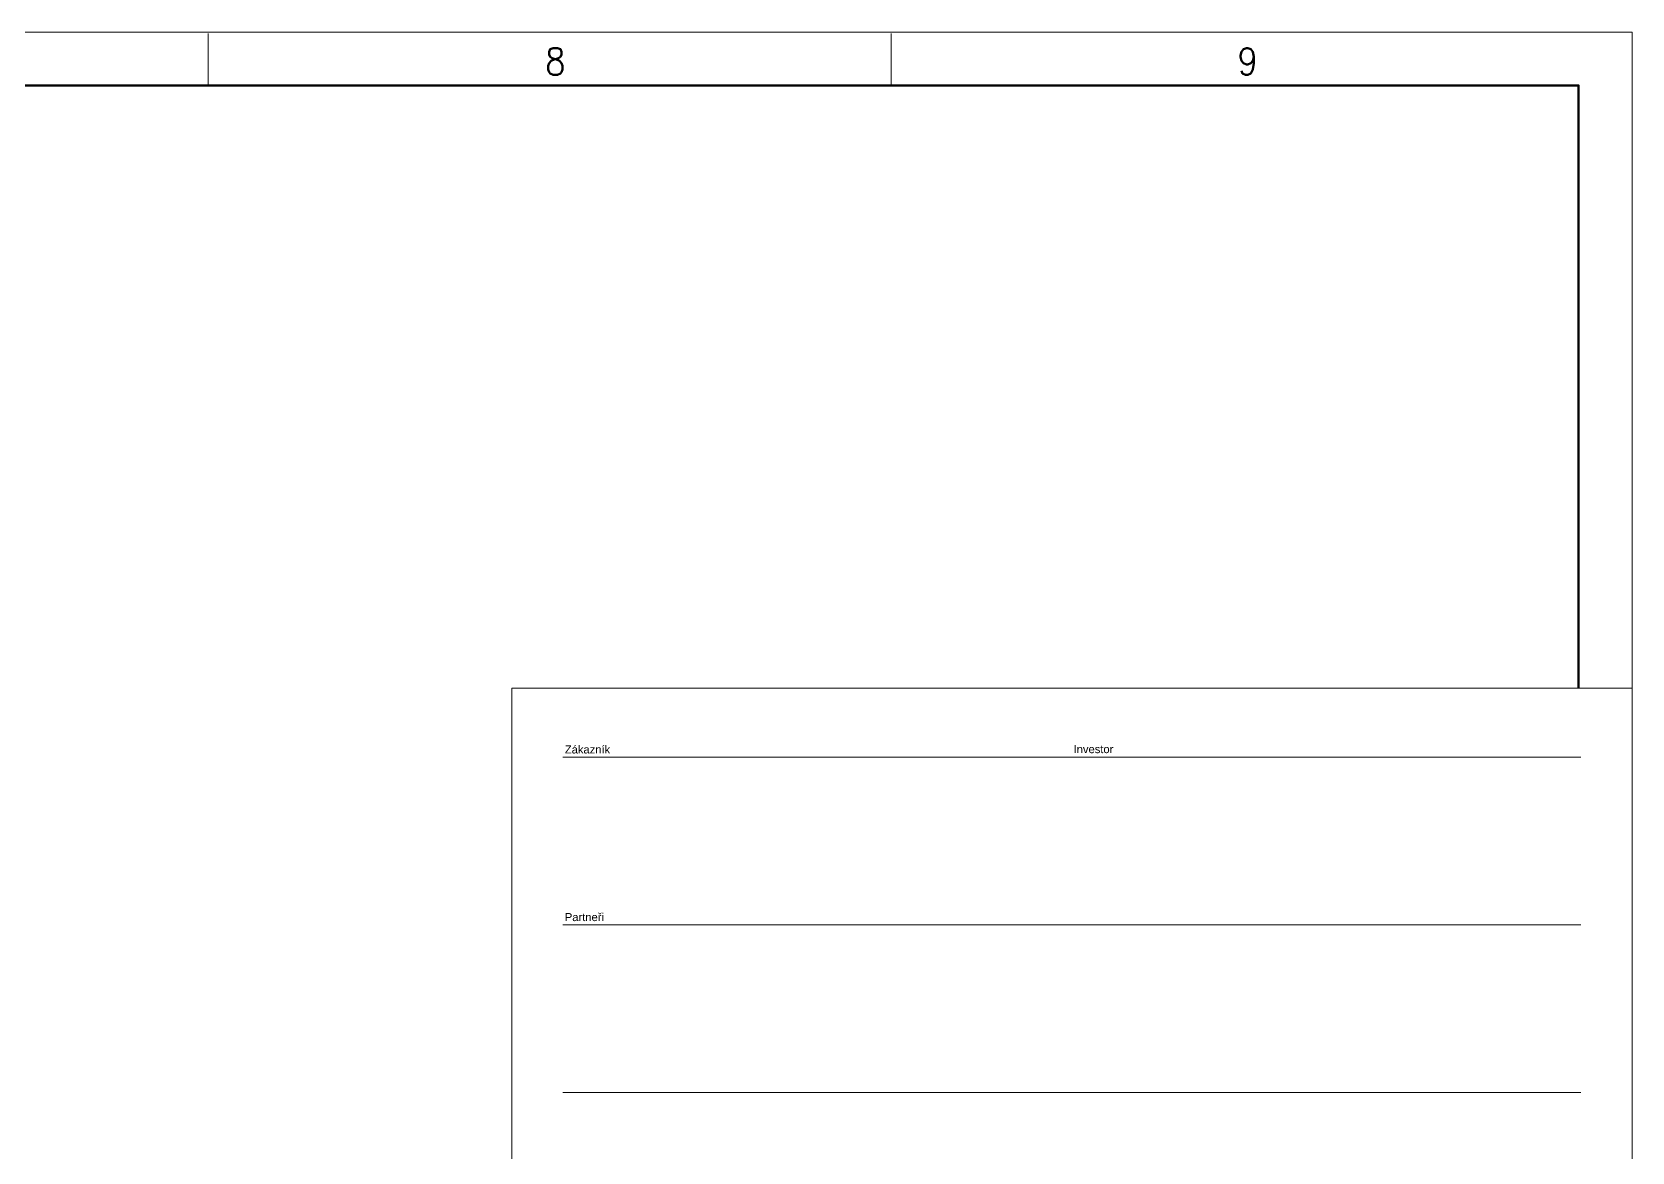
# Paper-space layout 'A2.0' of a CAD drawing. Header units: millimetres. Extents: x -811 to 377, y -174 to 246.
# Drawn here: x 77.5 to 377.4, y 36.3 to 246.3 of the extents above; entities that cross this region are included whole.
import ezdxf
from ezdxf.enums import TextEntityAlignment as Align

# ---------------------------------------------------------------- set-up
doc = ezdxf.new("R2010")
doc.units = ezdxf.units.MM
doc.header["$LTSCALE"] = 0.5
doc.layers.add('Border', color=7, linetype='Continuous', lineweight=0)
doc.layers.add('Border_TextCZ', color=7, linetype='Continuous', lineweight=0)
doc.layers.add('Border_TextCZAtr', color=7, linetype='Continuous')
doc.styles.add('Arial Unicode', font='ARIALUNI.TTF', dxfattribs={"width": 1.428571, "height": 0.007})
doc.styles.add('Arial_1.5', font='arial.ttf', dxfattribs={"height": 1.5})
doc.styles.add('Arial_4.0', font='arial.ttf', dxfattribs={"width": 0.9, "height": 4})
doc.styles.add('Arial_6.5', font='arial.ttf', dxfattribs={"width": 0.8, "height": 6.5})
doc.styles.add('Style-STANDARD', font='STANDARD.shx')

# ---------------------------------------------------------------- blocks, each defined once
blk = doc.blocks.new('A3.0_v03_CZ')
at = {"layer": 'Border', "color": 7, "linetype": 'Continuous', "lineweight": 0}
for p, q in [((-266.9, 410), (-266.9, 419.7)), ((-138.9, 410), (-138.9, 419.7))]:
    blk.add_line(p, q, dxfattribs=at)
at = {"layer": 'Border', "color": 7, "linetype": 'Continuous', "lineweight": 0, "flags": 128}
blk.add_lwpolyline([(-1188, 0), (0, 0), (0, 420), (-1188, 420)], close=True, dxfattribs=at)
at = {"layer": 'Border', "color": 7, "linetype": 'Continuous', "lineweight": 50}
blk.add_lwpolyline([(-210, 10), (-1158, 10), (-1158, 410), (-10, 410), (-10, 297)], dxfattribs=at)
at = {"layer": 'Border', "color": 7, "linetype": 'Continuous', "lineweight": 30, "style": 'Style-STANDARD'}
for s, p in [('8', (-203.8, 412)), ('9', (-74, 412))]:
    blk.add_text(s, height=5, dxfattribs=at).set_placement(p)
blk = doc.blocks.new('A4_v03_CZ')
at = {"layer": 'Border', "color": 7, "linetype": 'Continuous', "lineweight": 0, "flags": 128}
blk.add_lwpolyline([(-210, 0), (0, 0), (0, 297), (-210, 297)], close=True, dxfattribs=at)
at = {"layer": 'Border', "color": 7, "linetype": 'Continuous', "lineweight": 0}
blk.add_lwpolyline([(-210, 0), (-210, 297), (0, 297)], dxfattribs=at)
at = {"layer": 'Border'}
for points in [[(-200.42, 284.02), (-9.58, 284.02)], [(-200.42, 252.58), (-9.58, 252.58)], [(-200.42, 221.15), (-9.58, 221.15)]]:
    blk.add_lwpolyline(points, dxfattribs=at)
at = {"layer": 'Border', "style": 'Arial Unicode'}
blk.add_text('Investor', height=1.5, dxfattribs=at).set_placement((-104.68, 284.79))
at = {"layer": 'Border_TextCZ', "color": 7, "linetype": 'Continuous', "lineweight": 0, "style": 'Arial Unicode'}
for s, p in [('Zákazník', (-200.06, 285.48)), ('Partneři', (-200.06, 254.05))]:
    blk.add_text(s, height=1.5, dxfattribs=at).set_placement(p, align=Align.MIDDLE_LEFT)
at = {"layer": 'Border_TextCZAtr', "style": 'Arial_1.5'}
for tag, p in [('rev-5', (-196.5, 149.56)), ('date-5', (-185.08, 149.56)), ('status-5', (-74.58, 149.56)), ('rev-4', (-196.5, 144.56)), ('date-4', (-185.08, 144.56)), ('status-4', (-74.58, 144.56)), ('rev-3', (-196.5, 139.56)), ('date-3', (-185.08, 139.56)), ('status-3', (-74.58, 139.56)), ('rev-2', (-196.5, 134.56)), ('date-2', (-185.08, 134.56)), ('status-2', (-74.58, 134.56)), ('rev-1', (-196.5, 129.56)), ('date-1', (-185.08, 129.56)), ('status-1', (-74.58, 129.56))]:
    blk.add_attdef(tag, text='', height=1.5, dxfattribs=at).set_placement(p, align=Align.MIDDLE)
for tag, p in [('description-5', (-176.58, 149.56)), ('description-4', (-176.58, 144.56)), ('description-3', (-176.58, 139.56)), ('description-2', (-176.58, 134.56)), ('description-1', (-176.58, 129.56))]:
    blk.add_attdef(tag, text='', height=1.5, dxfattribs=at).set_placement(p, align=Align.MIDDLE_LEFT)
for tag, p in [('name1-5', (-62.08, 149.56)), ('name2-5', (-47.08, 149.56)), ('name3-5', (-32.08, 149.56)), ('name4-5', (-17.08, 149.56)), ('name1-4', (-62.08, 144.56)), ('name2-4', (-47.08, 144.56)), ('name3-4', (-32.08, 144.56)), ('name4-4', (-17.08, 144.56)), ('name1-3', (-62.08, 139.56)), ('name2-3', (-47.08, 139.56)), ('name3-3', (-32.08, 139.56)), ('name4-3', (-17.08, 139.56)), ('name1-2', (-62.08, 134.56)), ('name2-2', (-47.08, 134.56)), ('name3-2', (-32.08, 134.56)), ('name4-2', (-17.08, 134.56)), ('name1-1', (-62.08, 129.56)), ('name2-1', (-47.08, 129.56)), ('name3-1', (-32.08, 129.56)), ('name4-1', (-17.08, 129.56))]:
    blk.add_attdef(tag, text='', height=1.5, dxfattribs=at).set_placement(p, align=Align.CENTER)
at = {"layer": 'Border_TextCZAtr', "style": 'Arial_6.5', "width": 0.8}
blk.add_attdef('SUBJECT1', text='', height=6.5, dxfattribs=at).set_placement((-105.06, 113.25), align=Align.MIDDLE_CENTER)
at = {"layer": 'Border_TextCZAtr', "style": 'Arial_4.0'}
for tag, p in [('SUBJECT2', (-105.06, 100.42)), ('SUBJECT3', (-105.06, 92.42)), ('SUBJECT4', (-105.06, 84.42)), ('SUBJECT5', (-105.06, 76.42))]:
    blk.add_attdef(tag, text='', height=4, dxfattribs=at).set_placement(p, align=Align.MIDDLE_CENTER)
at = {"layer": 'Border_TextCZAtr', "style": 'Arial_4.0', "width": 0.9}
for tag, p in [('EXTREF', (-111.66, 61.7)), ('CONFIDENT', (-45.86, 61.7)), ('REPLACES', (-111.66, 48.7)), ('scale', (-55.12, 48.7)), ('sheet', (-31.86, 48.7)), ('size', (-17.7, 48.7)), ('TYPPROJ', (-112.06, 35.69)), ('PROJ_NUM', (-105.82, 35.69)), ('TASK', (-81.92, 35.69)), ('OCD', (-64.44, 35.69)), ('ISSUER', (-31.86, 35.69)), ('INDICATOR', (-111.66, 22.81)), ('X', (-70.43, 22.81)), ('NUMBER', (-64.44, 22.81)), ('FOLIO', (-31.86, 22.81)), ('REV', (-17.36, 22.81))]:
    blk.add_attdef(tag, text='', height=4, dxfattribs=at).set_placement(p, align=Align.MIDDLE_LEFT)
at = {"layer": 'Border_TextCZAtr', "color": 7, "linetype": 'Continuous', "lineweight": 0, "style": 'Arial_4.0', "width": 0.9, "flags": 10}
blk.add_attdef('TP-', text='', height=4, dxfattribs=at).set_placement((-78.8, 22.81), align=Align.MIDDLE_LEFT)

psp = doc.layouts.new('A2.0')

# ---------------------------------------------------------------- block references
psp.add_blockref('A3.0_v03_CZ', (377.45, -173.73))
at = {"layer": 'Border'}
psp.add_blockref('A4_v03_CZ', (377.45, -173.73), dxfattribs=at)

doc.saveas('drawing.dxf')
